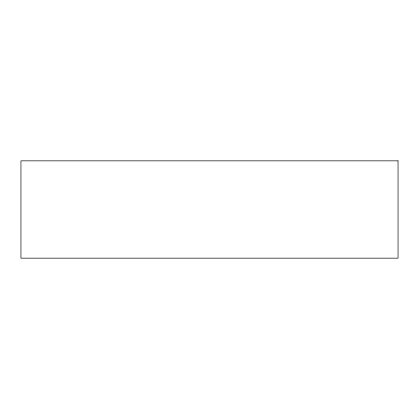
<?xml version="1.0" encoding="UTF-8"?>
<svg xmlns="http://www.w3.org/2000/svg" width="419" height="419" viewBox="0 0 419 419"><rect width="100%" height="100%" fill="white"/><g stroke="black" fill="none" stroke-linecap="round" stroke-linejoin="round"><path stroke-width="0.63" d="M398.05 160.844L20.95 160.844L20.95 258.156L398.05 258.156L398.05 160.844"/></g></svg>
